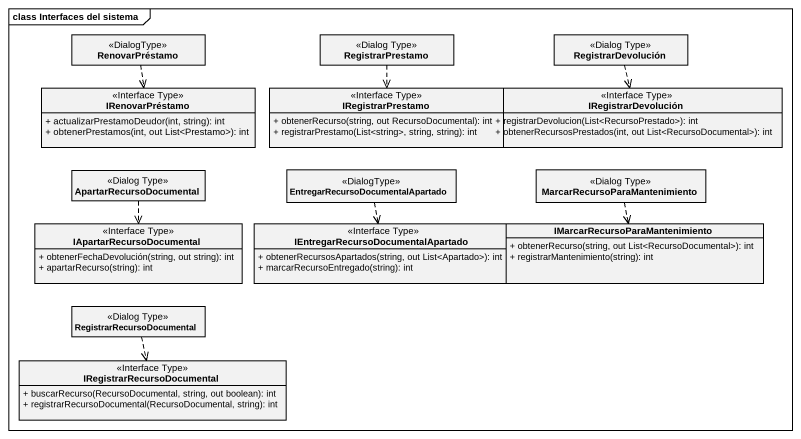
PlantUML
@startuml
mainframe class Interfaces del sistema
hide circle
hide empty members
skinparam classAttributeIconSize 0
class RenovarPréstamo <<DialogType>>
class RegistrarPrestamo <<Dialog Type>>
class RegistrarDevolución <<Dialog Type>>
class IRenovarPréstamo <<Interface Type>> {
  + actualizarPrestamoDeudor(int, string): int
  + obtenerPrestamos(int, out List<Prestamo>): int
}
class IRegistrarPrestamo <<Interface Type>> {
  + obtenerRecurso(string, out RecursoDocumental): int
  + registrarPrestamo(List<string>, string, string): int
}
class IRegistrarDevolución <<Interface Type>> {
  + registrarDevolucion(List<RecursoPrestado>): int
  + obtenerRecursosPrestados(int, out List<RecursoDocumental>): int
}
class ApartarRecursoDocumental <<Dialog Type>>
class "EntregarRecursoDocumentalApartado" as EntregarRecursoDocumentalApa <<DialogType>>
class "MarcarRecursoParaMantenimiento" as MarcarRecursoParaMantenimien <<Dialog Type>>
class IApartarRecursoDocumental <<Interface Type>> {
  + obtenerFechaDevolución(string, out string): int
  + apartarRecurso(string): int
}
class "IEntregarRecursoDocumentalApartado" as IEntregarRecursoDocumentalAp <<Interface Type>> {
  + obtenerRecursosApartados(string, out List<Apartado>): int
  + marcarRecursoEntregado(string): int
}
class "IMarcarRecursoParaMantenimiento" as IMarcarRecursoParaMantenimie {
  + obtenerRecurso(string, out List<RecursoDocumental>): int
  + registrarMantenimiento(string): int
}
class RegistrarRecursoDocumental <<Dialog Type>>
class IRegistrarRecursoDocumental <<Interface Type>> {
  + buscarRecurso(RecursoDocumental, string, out boolean): int
  + registrarRecursoDocumental(RecursoDocumental, string): int
}
RenovarPréstamo ..> IRenovarPréstamo
RegistrarPrestamo ..> IRegistrarPrestamo
RegistrarDevolución ..> IRegistrarDevolución
ApartarRecursoDocumental ..> IApartarRecursoDocumental
EntregarRecursoDocumentalApa ..> IEntregarRecursoDocumentalAp
MarcarRecursoParaMantenimien ..> IMarcarRecursoParaMantenimie
RegistrarRecursoDocumental ..> IRegistrarRecursoDocumental
@enduml
